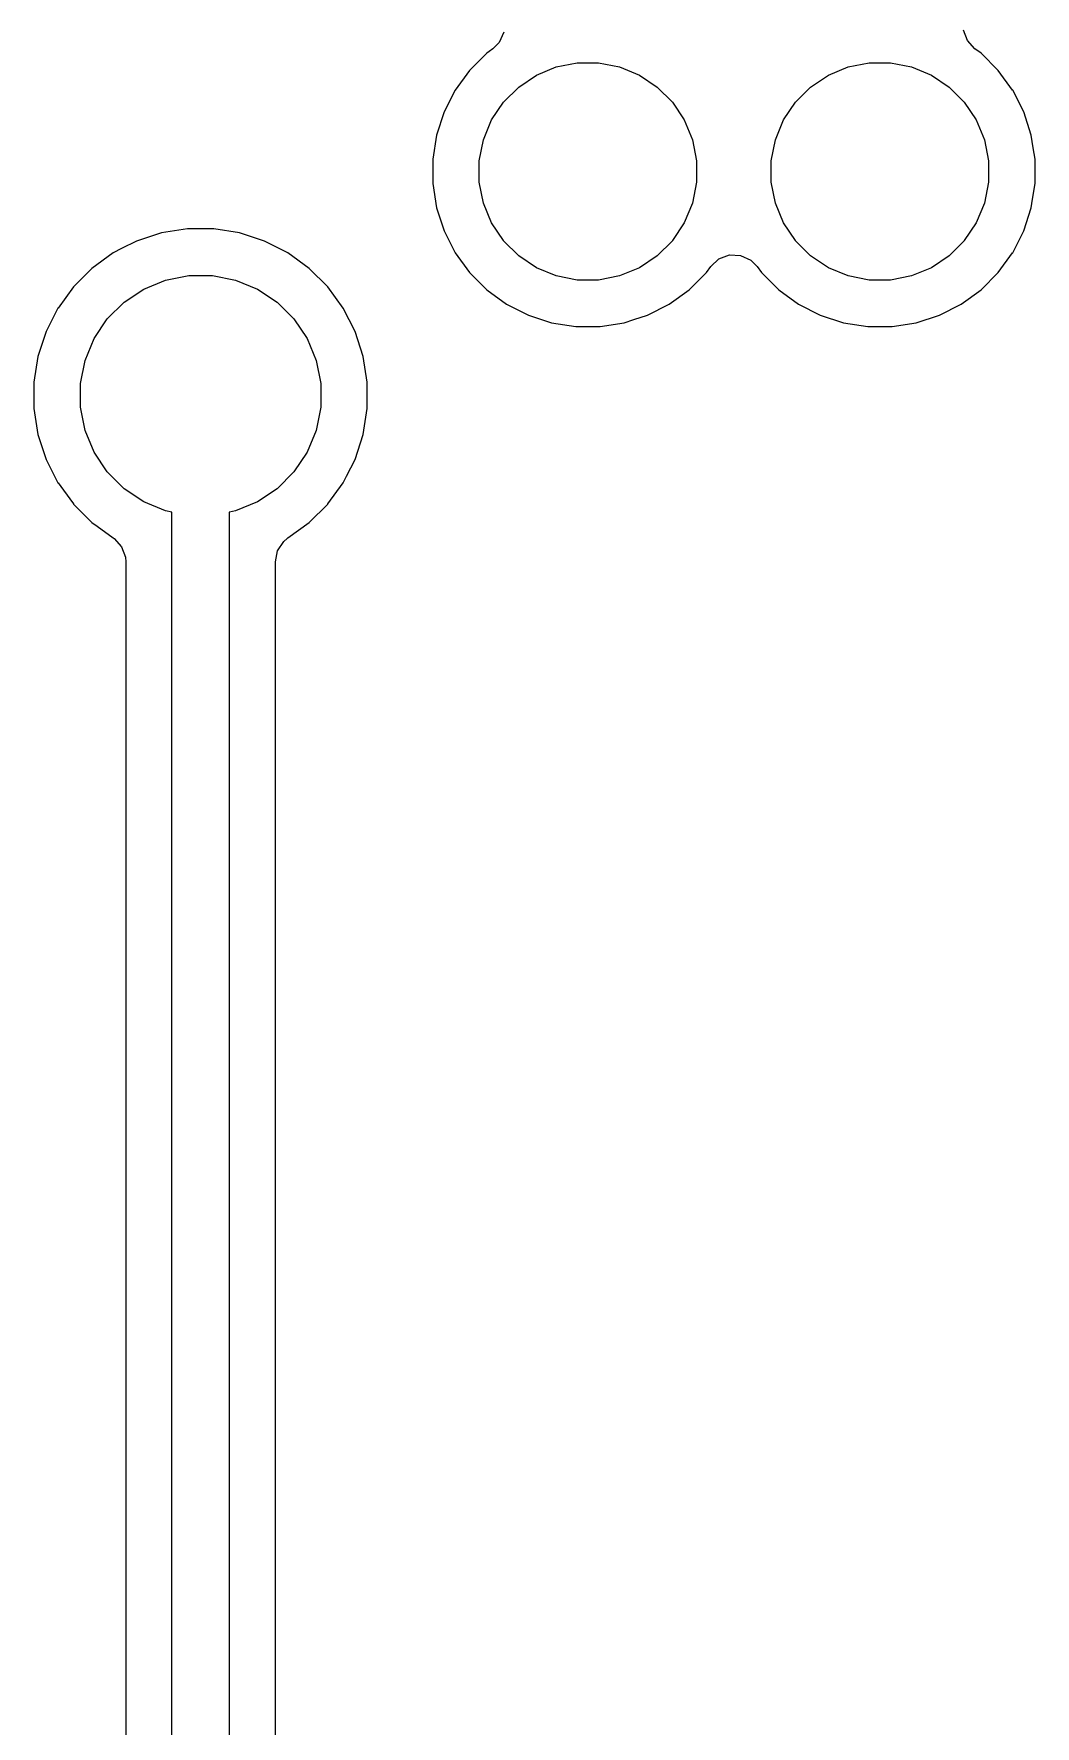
# Model space of a CAD drawing. Header units: millimetres. Extents: x 4 to 142, y 15 to 79.
# Drawn here: x 91.67 to 100.38, y 42.81 to 57.54 of the extents above; entities that cross this region are included whole.
import ezdxf

# ---------------------------------------------------------------- set-up
doc = ezdxf.new("R2010")
doc.units = ezdxf.units.MM
doc.layers.add('F.Cu', color=1, linetype='CONTINUOUS')

msp = doc.modelspace()

# ---------------------------------------------------------------- linework, layer by layer
at = {"layer": 'F.Cu'}
for points in [[(95.7622, 57.5518), (95.7217, 57.4637), (95.7216, 57.4636), (95.6666, 57.4086), (95.6665, 57.4085), (95.6333, 57.3844), (95.6137, 57.3701), (95.6136, 57.37), (95.4634, 57.2198), (95.4633, 57.2197), (95.3384, 57.0479), (95.3383, 57.0477), (95.2419, 56.8585), (95.2418, 56.8583), (95.1762, 56.6563), (95.1761, 56.6562), (95.1429, 56.4464), (95.1429, 56.4462), (95.1429, 56.2338), (95.1429, 56.2336), (95.1761, 56.0238), (95.1762, 56.0237), (95.2418, 55.8217), (95.2419, 55.8215), (95.3383, 55.6323), (95.3384, 55.6321), (95.4633, 55.4603), (95.4634, 55.4601), (95.6135, 55.31), (95.6137, 55.3099), (95.7855, 55.185), (95.7857, 55.1849), (95.9749, 55.0885), (95.9751, 55.0884), (96.1771, 55.0228), (96.1772, 55.0227), (96.387, 54.9895), (96.3872, 54.9895), (96.5996, 54.9895), (96.5998, 54.9895), (96.8096, 55.0227), (96.8097, 55.0228), (96.8933, 55.0499), (97.0117, 55.0884), (97.0119, 55.0885), (97.2011, 55.1849), (97.2013, 55.185), (97.3729, 55.3097), (97.3731, 55.3099), (97.3733, 55.31), (97.5234, 55.4601), (97.5235, 55.4603), (97.5619, 55.5131), (97.562, 55.5132), (97.6332, 55.579), (97.6334, 55.5791), (97.7244, 55.6127), (97.7245, 55.6127), (97.8214, 55.6089), (97.8216, 55.6088), (97.9097, 55.5683), (97.9098, 55.5682), (97.9648, 55.5132), (97.9649, 55.5131), (98.0032, 55.4603), (98.0034, 55.4601), (98.1535, 55.31), (98.1537, 55.3099), (98.3255, 55.185), (98.3257, 55.1849), (98.5149, 55.0885), (98.5151, 55.0884), (98.7171, 55.0228), (98.7172, 55.0227), (98.927, 54.9895), (98.9272, 54.9895), (99.1396, 54.9895), (99.1398, 54.9895), (99.3496, 55.0227), (99.3497, 55.0228), (99.5517, 55.0884), (99.5519, 55.0885), (99.7411, 55.1849), (99.7413, 55.185), (99.9131, 55.3098), (99.9132, 55.31), (100.0634, 55.4602), (100.0635, 55.4603), (100.1884, 55.6321), (100.1885, 55.6323), (100.2849, 55.8215), (100.285, 55.8217), (100.3506, 56.0237), (100.3507, 56.0238), (100.3623, 56.0976), (100.3839, 56.2336), (100.3839, 56.2338), (100.3839, 56.4462), (100.3839, 56.4464), (100.3682, 56.5455), (100.3507, 56.6562), (100.3506, 56.6563), (100.285, 56.8583), (100.2849, 56.8585), (100.1885, 57.0477), (100.1884, 57.0479), (100.0635, 57.2197), (100.0634, 57.2198), (99.9132, 57.37), (99.9131, 57.3701), (99.8603, 57.4085), (99.8602, 57.4086), (99.7944, 57.4798), (99.7943, 57.48), (99.7607, 57.571)], [(93.7739, 21.926), (93.7739, 52.9428), (93.7739, 52.9429), (93.7928, 53.038), (93.7929, 53.0382), (93.8468, 53.1188), (93.8469, 53.1189), (93.8765, 53.1443), (93.8765, 53.1443), (93.8766, 53.1443), (93.8836, 53.1494), (93.8836, 53.1494), (94.0683, 53.2836), (94.0684, 53.2837), (94.2297, 53.445), (94.2298, 53.4451), (94.3639, 53.6297), (94.364, 53.6298), (94.3933, 53.6873), (94.4676, 53.8331), (94.4677, 53.8333), (94.5382, 54.0503), (94.5382, 54.0504), (94.5739, 54.2758), (94.5739, 54.2759), (94.5739, 54.5041), (94.5739, 54.5042), (94.5382, 54.7296), (94.5382, 54.7297), (94.4677, 54.9467), (94.4676, 54.9469), (94.364, 55.1502), (94.3639, 55.1503), (94.2298, 55.3349), (94.2297, 55.335), (94.0684, 55.4963), (94.0683, 55.4964), (93.8837, 55.6305), (93.8836, 55.6306), (93.6803, 55.7342), (93.6801, 55.7343), (93.4631, 55.8048), (93.463, 55.8048), (93.2376, 55.8405), (93.2375, 55.8405), (93.0093, 55.8405), (93.0092, 55.8405), (92.7838, 55.8048), (92.7837, 55.8048), (92.5667, 55.7343), (92.5665, 55.7342), (92.4362, 55.6678), (92.3632, 55.6306), (92.3631, 55.6305), (92.1785, 55.4964), (92.1784, 55.4963), (92.0171, 55.335), (92.017, 55.3349), (91.8829, 55.1503), (91.8828, 55.1502), (91.7792, 54.9469), (91.7791, 54.9467), (91.7399, 54.826), (91.7086, 54.7297), (91.7086, 54.7296), (91.6729, 54.5042), (91.6729, 54.5041), (91.6729, 54.2759), (91.6729, 54.2758), (91.7086, 54.0504), (91.7086, 54.0503), (91.7791, 53.8333), (91.7792, 53.8331), (91.8828, 53.6298), (91.8829, 53.6297), (91.9298, 53.5651), (92.017, 53.4451), (92.0171, 53.445), (92.1784, 53.2837), (92.1785, 53.2836), (92.2239, 53.2506), (92.3632, 53.1494), (92.3632, 53.1494), (92.3702, 53.1443), (92.3703, 53.1442), (92.4361, 53.073), (92.4362, 53.0728), (92.4698, 52.9818), (92.4698, 52.9817), (92.4729, 52.9428), (92.4729, 52.9428), (92.4729, 22.8895)], [(92.8734, 22.241), (92.8734, 53.3735), (92.8731, 53.3742), (92.8726, 53.3745), (92.8186, 53.3852), (92.8186, 53.3852), (92.6285, 53.464), (92.6284, 53.464), (92.4573, 53.5783), (92.4572, 53.5784), (92.3118, 53.7238), (92.3117, 53.7239), (92.1974, 53.895), (92.1974, 53.8951), (92.1186, 54.0852), (92.1186, 54.0852), (92.0785, 54.287), (92.0785, 54.2871), (92.0785, 54.4929), (92.0785, 54.493), (92.1186, 54.6948), (92.1186, 54.6948), (92.1974, 54.8849), (92.1974, 54.885), (92.3117, 55.0561), (92.3118, 55.0562), (92.4572, 55.2016), (92.4573, 55.2017), (92.6284, 55.316), (92.6285, 55.316), (92.8186, 55.3948), (92.8186, 55.3948), (93.0204, 55.4349), (93.0205, 55.4349), (93.2263, 55.4349), (93.2264, 55.4349), (93.4282, 55.3948), (93.4282, 55.3948), (93.6183, 55.316), (93.6184, 55.316), (93.7895, 55.2017), (93.7896, 55.2016), (93.935, 55.0562), (93.9351, 55.0561), (94.0494, 54.885), (94.0494, 54.8849), (94.1282, 54.6948), (94.1282, 54.6948), (94.1683, 54.493), (94.1683, 54.4929), (94.1683, 54.2871), (94.1683, 54.287), (94.1282, 54.0852), (94.1282, 54.0852), (94.0494, 53.8951), (94.0494, 53.895), (93.9351, 53.7239), (93.935, 53.7238), (93.7896, 53.5784), (93.7895, 53.5783), (93.6184, 53.464), (93.6183, 53.464), (93.4282, 53.3852), (93.4282, 53.3852), (93.3742, 53.3745), (93.3736, 53.374), (93.3734, 53.3735), (93.3734, 21.99)]]:
    msp.add_lwpolyline(points, dxfattribs=at)
for points in [[(95.548, 56.4332), (95.5843, 56.6157), (95.5843, 56.6158), (95.6556, 56.7878), (95.6556, 56.7879), (95.759, 56.9426), (95.7591, 56.9427), (95.8907, 57.0743), (95.8908, 57.0744), (96.0455, 57.1778), (96.0456, 57.1778), (96.2176, 57.2491), (96.2177, 57.2491), (96.4002, 57.2854), (96.4003, 57.2854), (96.5865, 57.2854), (96.5866, 57.2854), (96.7691, 57.2491), (96.7692, 57.2491), (96.9412, 57.1778), (96.9413, 57.1778), (97.096, 57.0744), (97.0961, 57.0743), (97.2277, 56.9427), (97.2278, 56.9426), (97.3312, 56.7879), (97.3312, 56.7878), (97.4025, 56.6158), (97.4025, 56.6157), (97.4388, 56.4332), (97.4388, 56.4331), (97.4388, 56.2469), (97.4388, 56.2468), (97.4025, 56.0643), (97.4025, 56.0642), (97.3312, 55.8922), (97.3312, 55.8921), (97.2278, 55.7374), (97.2277, 55.7373), (97.0961, 55.6057), (97.096, 55.6056), (96.9413, 55.5022), (96.9412, 55.5022), (96.7692, 55.4309), (96.7691, 55.4309), (96.5866, 55.3946), (96.5865, 55.3946), (96.4003, 55.3946), (96.4002, 55.3946), (96.2177, 55.4309), (96.2176, 55.4309), (96.0456, 55.5022), (96.0455, 55.5022), (95.8908, 55.6056), (95.8907, 55.6057), (95.7591, 55.7373), (95.759, 55.7374), (95.6556, 55.8921), (95.6556, 55.8922), (95.5843, 56.0642), (95.5843, 56.0643), (95.548, 56.2468), (95.548, 56.2469), (95.548, 56.4331)], [(98.088, 56.4332), (98.1243, 56.6157), (98.1243, 56.6158), (98.1956, 56.7878), (98.1956, 56.7879), (98.299, 56.9426), (98.2991, 56.9427), (98.4307, 57.0743), (98.4308, 57.0744), (98.5855, 57.1778), (98.5856, 57.1778), (98.7576, 57.2491), (98.7577, 57.2491), (98.9402, 57.2854), (98.9403, 57.2854), (99.1265, 57.2854), (99.1266, 57.2854), (99.3091, 57.2491), (99.3092, 57.2491), (99.4812, 57.1778), (99.4813, 57.1778), (99.636, 57.0744), (99.6361, 57.0743), (99.7677, 56.9427), (99.7678, 56.9426), (99.8712, 56.7879), (99.8712, 56.7878), (99.9425, 56.6158), (99.9425, 56.6157), (99.9788, 56.4332), (99.9788, 56.4331), (99.9788, 56.2469), (99.9788, 56.2468), (99.9425, 56.0643), (99.9425, 56.0642), (99.8712, 55.8922), (99.8712, 55.8921), (99.7678, 55.7374), (99.7677, 55.7373), (99.6361, 55.6057), (99.636, 55.6056), (99.4813, 55.5022), (99.4812, 55.5022), (99.3092, 55.4309), (99.3091, 55.4309), (99.1266, 55.3946), (99.1265, 55.3946), (98.9403, 55.3946), (98.9402, 55.3946), (98.7577, 55.4309), (98.7576, 55.4309), (98.5856, 55.5022), (98.5855, 55.5022), (98.4308, 55.6056), (98.4307, 55.6057), (98.2991, 55.7373), (98.299, 55.7374), (98.1956, 55.8921), (98.1956, 55.8922), (98.1243, 56.0642), (98.1243, 56.0643), (98.088, 56.2468), (98.088, 56.2469), (98.088, 56.4331)]]:
    msp.add_lwpolyline(points, close=True, dxfattribs=at)

doc.saveas('drawing.dxf')
